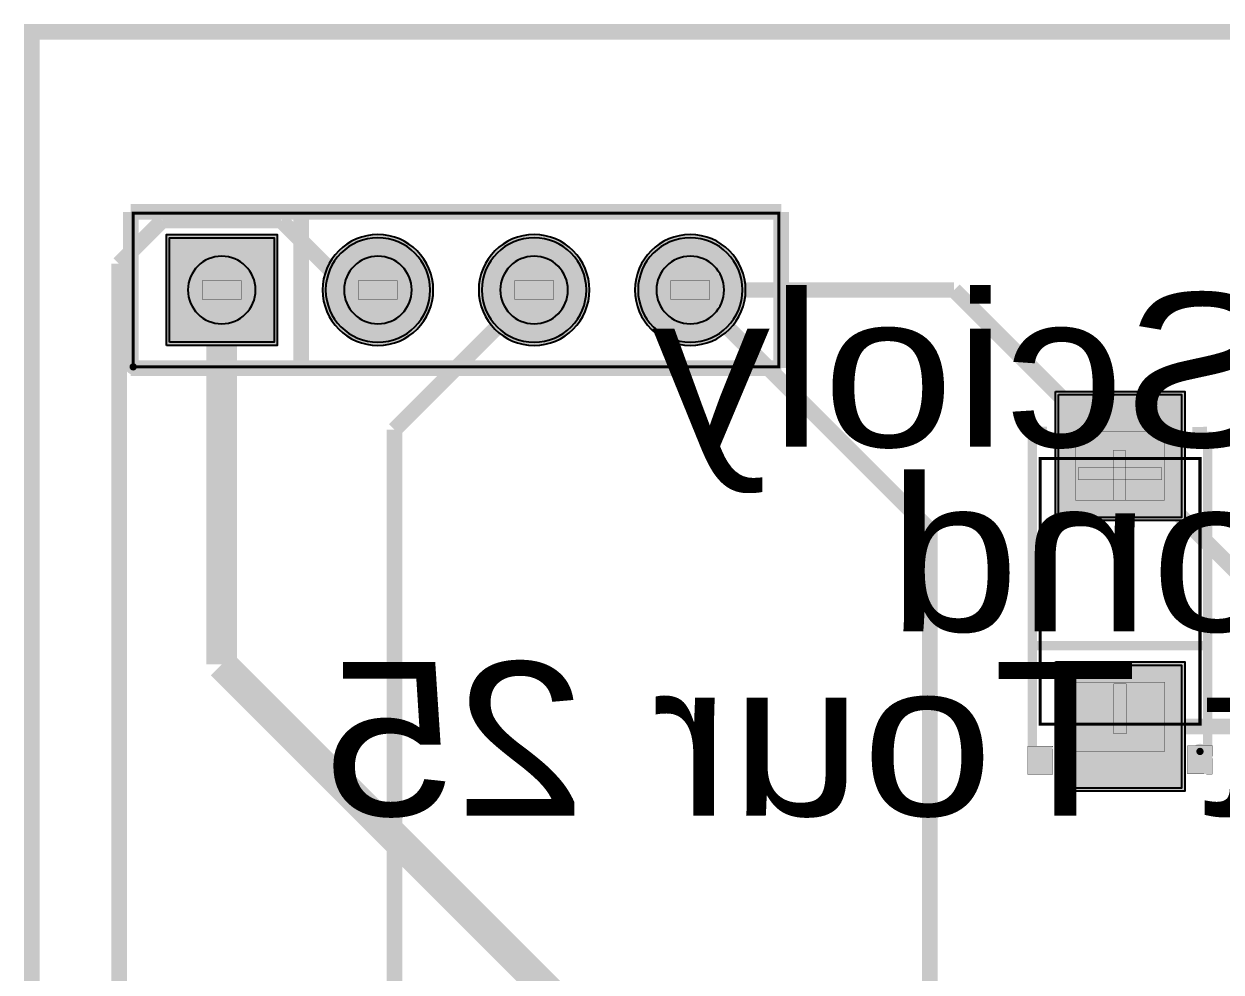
# Model space of a CAD drawing. Header units: millimetres. Extents: x 38.7 to 94.6, y -93.1 to -28.6.
# Drawn here: x 38.67 to 58.14, y -43.99 to -28.57 of the extents above; entities that cross this region are included whole.
import ezdxf
from ezdxf.enums import TextEntityAlignment as Align

# ---------------------------------------------------------------- set-up
doc = ezdxf.new("R2010")
doc.units = ezdxf.units.MM
doc.header["$MEASUREMENT"] = 0
for name, color, linetype, true_color in [('Board-Outline-Layer', 7, 'Continuous', 0xff00ff), ('Bottom-Layer', 7, 'Continuous', 0x0000ff), ('Bottom-Paste-Mask-Layer', 7, 'Continuous', 0x800000), ('Bottom-Silkscreen-Layer', 7, 'Continuous', 0x66cc33), ('Bottom-Solder-Mask-Layer', 7, 'Continuous', 0xaa00ff), ('Component-Marking-Layer', 7, 'Continuous', 0x66ffcc), ('Component-Shape-Layer', 7, 'Continuous', 0x00cccc), ('Document-Layer', 7, 'Continuous', 0xffffff), ('Hole-Layer', 7, 'Continuous', 0x222222), ('Multi-Layer', 7, 'Continuous', 0xc0c0c0), ('Pin-Soldering-Layer', 7, 'Continuous', 0xcc9999), ('Top-Layer', 7, 'Continuous', 0xff0000), ('Top-Paste-Mask-Layer', 7, 'Continuous', 0x808080), ('Top-Silkscreen-Layer', 7, 'Continuous', 0xffcc00), ('Top-Solder-Mask-Layer', 7, 'Continuous', 0x800080)]:
    doc.layers.add(name, color=color, linetype=linetype, true_color=true_color)
doc.styles.get("Standard").update_dxf_attribs({"font": 'arial.ttf'})

msp = doc.modelspace()

# ---------------------------------------------------------------- hatches: boundary and pattern name
at = {"layer": 'Bottom-Layer'}
for points in [[(41.04010922021844, -33.750083820167646), (41.04010922021844, -32.05008382016764), (42.74010922021844, -32.05008382016764), (42.74010922021844, -33.750083820167646)], [(43.5801143002286, -32.900083820167644, 1), (45.280114300228604, -32.900083820167644, 1)], [(46.12011938023876, -32.900083820167644, 1), (47.820119380238765, -32.900083820167644, 1)], [(48.66012446024892, -32.900083820167644, 1), (50.360124460248926, -32.900083820167644, 1)]]:
    msp.add_hatch(color=256, dxfattribs=at).paths.add_polyline_path(points)
at = {"layer": 'Bottom-Paste-Mask-Layer'}
for points in [[(41.04010922021844, -33.750083820167646), (41.04010922021844, -32.05008382016764), (42.74010922021844, -32.05008382016764), (42.74010922021844, -33.750083820167646)], [(43.5801143002286, -32.900083820167644, 1), (45.280114300228604, -32.900083820167644, 1)], [(46.12011938023876, -32.900083820167644, 1), (47.820119380238765, -32.900083820167644, 1)], [(48.66012446024892, -32.900083820167644, 1), (50.360124460248926, -32.900083820167644, 1)]]:
    msp.add_hatch(color=256, dxfattribs=at).paths.add_polyline_path(points)
at = {"layer": 'Bottom-Solder-Mask-Layer'}
for points in [[(40.989309118618245, -33.80088392176784), (40.989309118618245, -31.99928371856744), (42.790909321818646, -31.99928371856744), (42.790909321818646, -33.80088392176784)], [(43.5293141986284, -32.900083820167644, 1), (45.33091440182881, -32.900083820167644, 1)], [(46.06931927863856, -32.900083820167644, 1), (47.87091948183897, -32.900083820167644, 1)], [(48.60932435864872, -32.900083820167644, 1), (50.41092456184913, -32.900083820167644, 1)]]:
    msp.add_hatch(color=256, dxfattribs=at).paths.add_polyline_path(points)
at = {"layer": 'Component-Marking-Layer'}
for points in [[(40.39021082042164, -34.15002032004064, 1), (40.51014986029972, -34.15002032004064, 1)], [(40.39021082042164, -34.15002032004064, 1), (40.51014986029972, -34.15002032004064, 1)], [(57.74014884429769, -40.405124460248935, 1), (57.86008788417577, -40.405124460248935, 1)], [(57.74014884429769, -40.405124460248935, 1), (57.86008788417577, -40.405124460248935, 1)]]:
    msp.add_hatch(color=256, dxfattribs=at).paths.add_polyline_path(points)
at = {"layer": 'Document-Layer'}
for points in [[(56.590136144272286, -35.51010287020575), (56.38764693929388, -35.51010287020575), (56.38764693929388, -36.32011049022099), (56.590136144272286, -36.32011049022099)], [(56.590136144272286, -35.51010287020575), (56.38764693929388, -35.51010287020575), (56.38764693929388, -36.32011049022099), (56.590136144272286, -36.32011049022099)], [(57.17515011430023, -35.78635382270765), (55.82513741427483, -35.78635382270765), (55.82513741427483, -35.988843027686066), (57.17515011430023, -35.988843027686066)], [(57.17515011430023, -35.78635382270765), (55.82513741427483, -35.78635382270765), (55.82513741427483, -35.988843027686066), (57.17515011430023, -35.988843027686066)], [(56.60138836677673, -40.11759588519178), (56.398899161798326, -40.11759588519178), (56.398899161798326, -39.30758826517654), (56.60138836677673, -39.30758826517654)], [(56.60138836677673, -40.11759588519178), (56.398899161798326, -40.11759588519178), (56.398899161798326, -39.30758826517654), (56.60138836677673, -39.30758826517654)]]:
    msp.add_hatch(color=256, dxfattribs=at).paths.add_polyline_path(points)
at = {"layer": 'Hole-Layer'}
for points in [[(41.34009652019304, -32.900083820167644, 1), (42.44012192024384, -32.900083820167644, 1)], [(43.880101600203204, -32.900083820167644, 1), (44.980127000254, -32.900083820167644, 1)], [(46.420106680213365, -32.900083820167644, 1), (47.52013208026416, -32.900083820167644, 1)], [(48.960111760223526, -32.900083820167644, 1), (50.06013716027432, -32.900083820167644, 1)]]:
    msp.add_hatch(color=256, dxfattribs=at).paths.add_polyline_path(points)
at = {"layer": 'Multi-Layer'}
for points in [[(41.04010922021844, -33.750083820167646), (41.04010922021844, -32.05008382016764), (42.74010922021844, -32.05008382016764), (42.74010922021844, -33.750083820167646)], [(41.04010922021844, -33.750083820167646), (41.04010922021844, -32.05008382016764), (42.74010922021844, -32.05008382016764), (42.74010922021844, -33.750083820167646)], [(41.04010922021844, -33.750083820167646), (41.04010922021844, -32.05008382016764), (42.74010922021844, -32.05008382016764), (42.74010922021844, -33.750083820167646)], [(43.5801143002286, -32.900083820167644, 1), (45.280114300228604, -32.900083820167644, 1)], [(43.5801143002286, -32.900083820167644, 1), (45.280114300228604, -32.900083820167644, 1)], [(43.5801143002286, -32.900083820167644, 1), (45.280114300228604, -32.900083820167644, 1)], [(46.12011938023876, -32.900083820167644, 1), (47.820119380238765, -32.900083820167644, 1)], [(46.12011938023876, -32.900083820167644, 1), (47.820119380238765, -32.900083820167644, 1)], [(46.12011938023876, -32.900083820167644, 1), (47.820119380238765, -32.900083820167644, 1)], [(48.66012446024892, -32.900083820167644, 1), (50.360124460248926, -32.900083820167644, 1)], [(48.66012446024892, -32.900083820167644, 1), (50.360124460248926, -32.900083820167644, 1)], [(48.66012446024892, -32.900083820167644, 1), (50.360124460248926, -32.900083820167644, 1)]]:
    msp.add_hatch(color=256, dxfattribs=at).paths.add_polyline_path(points)
at = {"layer": 'Pin-Soldering-Layer'}
for points in [[(41.57011938023876, -32.750071120142245), (42.210099060198125, -32.750071120142245), (42.210099060198125, -33.05009652019304), (41.57011938023876, -33.05009652019304)], [(41.57011938023876, -32.750071120142245), (42.210099060198125, -32.750071120142245), (42.210099060198125, -33.05009652019304), (41.57011938023876, -33.05009652019304)], [(44.11012446024892, -32.750071120142245), (44.750104140208286, -32.750071120142245), (44.750104140208286, -33.05009652019304), (44.11012446024892, -33.05009652019304)], [(44.11012446024892, -32.750071120142245), (44.750104140208286, -32.750071120142245), (44.750104140208286, -33.05009652019304), (44.11012446024892, -33.05009652019304)], [(46.65012954025908, -32.750071120142245), (47.29010922021845, -32.750071120142245), (47.29010922021845, -33.05009652019304), (46.65012954025908, -33.05009652019304)], [(46.65012954025908, -32.750071120142245), (47.29010922021845, -32.750071120142245), (47.29010922021845, -33.05009652019304), (46.65012954025908, -33.05009652019304)], [(49.19013462026924, -32.750071120142245), (49.83011430022861, -32.750071120142245), (49.83011430022861, -33.05009652019304), (49.19013462026924, -33.05009652019304)], [(49.19013462026924, -32.750071120142245), (49.83011430022861, -32.750071120142245), (49.83011430022861, -33.05009652019304), (49.19013462026924, -33.05009652019304)], [(55.775251714503426, -35.19496443992889), (57.225239014478035, -35.19496443992889), (57.225239014478035, -36.31998348996699), (55.775251714503426, -36.31998348996699)], [(55.775251714503426, -35.19496443992889), (57.225239014478035, -35.19496443992889), (57.225239014478035, -36.31998348996699), (55.775251714503426, -36.31998348996699)], [(55.77504851409703, -39.28020701041403), (57.22503581407163, -39.28020701041403), (57.22503581407163, -40.40522606045214), (55.77504851409703, -40.40522606045214)], [(55.77504851409703, -39.28020701041403), (57.22503581407163, -39.28020701041403), (57.22503581407163, -40.40522606045214), (55.77504851409703, -40.40522606045214)]]:
    msp.add_hatch(color=256, dxfattribs=at).paths.add_polyline_path(points)
at = {"layer": 'Top-Layer'}
for points in [[(41.04010922021844, -33.750083820167646), (41.04010922021844, -32.05008382016764), (42.74010922021844, -32.05008382016764), (42.74010922021844, -33.750083820167646)], [(43.5801143002286, -32.900083820167644, 1), (45.280114300228604, -32.900083820167644, 1)], [(46.12011938023876, -32.900083820167644, 1), (47.820119380238765, -32.900083820167644, 1)], [(48.66012446024892, -32.900083820167644, 1), (50.360124460248926, -32.900083820167644, 1)], [(55.50014376428752, -34.60019685039371), (57.50014376428753, -34.60019685039371), (57.50014376428753, -36.600196850393715), (55.50014376428752, -36.600196850393715)], [(55.50014376428752, -38.99999364998731), (57.50014376428753, -38.99999364998731), (57.50014376428753, -40.99999364998732), (55.50014376428752, -40.99999364998732)]]:
    msp.add_hatch(color=256, dxfattribs=at).paths.add_polyline_path(points)
at = {"layer": 'Top-Paste-Mask-Layer'}
for points in [[(41.04010922021844, -33.750083820167646), (41.04010922021844, -32.05008382016764), (42.74010922021844, -32.05008382016764), (42.74010922021844, -33.750083820167646)], [(43.5801143002286, -32.900083820167644, 1), (45.280114300228604, -32.900083820167644, 1)], [(46.12011938023876, -32.900083820167644, 1), (47.820119380238765, -32.900083820167644, 1)], [(48.66012446024892, -32.900083820167644, 1), (50.360124460248926, -32.900083820167644, 1)], [(55.50014376428752, -34.60019685039371), (57.50014376428753, -34.60019685039371), (57.50014376428753, -36.600196850393715), (55.50014376428752, -36.600196850393715)], [(55.50014376428752, -38.99999364998731), (57.50014376428753, -38.99999364998731), (57.50014376428753, -40.99999364998732), (55.50014376428752, -40.99999364998732)]]:
    msp.add_hatch(color=256, dxfattribs=at).paths.add_polyline_path(points)
at = {"layer": 'Top-Silkscreen-Layer'}
for points in [[(54.997730759461525, -40.32011049022099), (55.40433477266955, -40.3214312928626), (55.39981356362713, -40.78096901193804), (54.997730759461525, -40.77731140462282)], [(54.997730759461525, -40.32011049022099), (55.40433477266955, -40.3214312928626), (55.39981356362713, -40.78096901193804), (54.997730759461525, -40.77731140462282)], [(57.596105156210314, -40.31188087376176), (58.002709169418345, -40.31320167640337), (57.99818796037592, -40.77273939547881), (57.596105156210314, -40.76908178816358)], [(57.596105156210314, -40.31188087376176), (58.002709169418345, -40.31320167640337), (57.99818796037592, -40.77273939547881), (57.596105156210314, -40.76908178816358)]]:
    msp.add_hatch(color=256, dxfattribs=at).paths.add_polyline_path(points)
at = {"layer": 'Top-Solder-Mask-Layer'}
for points in [[(40.989309118618245, -33.80088392176784), (40.989309118618245, -31.99928371856744), (42.790909321818646, -31.99928371856744), (42.790909321818646, -33.80088392176784)], [(43.5293141986284, -32.900083820167644, 1), (45.33091440182881, -32.900083820167644, 1)], [(46.06931927863856, -32.900083820167644, 1), (47.87091948183897, -32.900083820167644, 1)], [(48.60932435864872, -32.900083820167644, 1), (50.41092456184913, -32.900083820167644, 1)], [(55.44934366268732, -34.549396748793505), (57.550943865887724, -34.549396748793505), (57.550943865887724, -36.65099695199392), (55.44934366268732, -36.65099695199392)], [(55.44934366268732, -38.94919354838711), (57.550943865887724, -38.94919354838711), (57.550943865887724, -41.05079375158751), (55.44934366268732, -41.05079375158751)]]:
    msp.add_hatch(color=256, dxfattribs=at).paths.add_polyline_path(points)

# ---------------------------------------------------------------- linework, layer by layer
at = {"layer": 'Board-Outline-Layer', "const_width": 0.25400050800101603}
msp.add_lwpolyline([(38.800098552197106, -93.00018567437138), (38.800098552197106, -28.7000728981458), (94.50019151638304, -28.7000728981458), (94.50019151638304, -93.00018567437138)], close=True, dxfattribs=at)
at = {"layer": 'Bottom-Layer'}
msp.add_lwpolyline([(41.04010922021844, -33.750083820167646), (41.04010922021844, -32.05008382016764), (42.74010922021844, -32.05008382016764), (42.74010922021844, -33.750083820167646)], close=True, dxfattribs=at)
for points in [[(43.5801143002286, -32.900083820167644, 1), (45.280114300228604, -32.900083820167644, 1)], [(46.12011938023876, -32.900083820167644, 1), (47.820119380238765, -32.900083820167644, 1)], [(48.66012446024892, -32.900083820167644, 1), (50.360124460248926, -32.900083820167644, 1)]]:
    msp.add_lwpolyline(points, format="xyb", close=True, dxfattribs=at)
at = {"layer": 'Bottom-Layer', "const_width": 0.25400050800101603}
for points in [[(44.70011353822708, -35.17008966217933), (46.97011938023876, -32.900083820167644)], [(44.70011353822708, -53.49949721078846), (44.70011353822708, -35.17008966217933)]]:
    msp.add_lwpolyline(points, dxfattribs=at)
at = {"layer": 'Bottom-Paste-Mask-Layer'}
msp.add_lwpolyline([(41.04010922021844, -33.750083820167646), (41.04010922021844, -32.05008382016764), (42.74010922021844, -32.05008382016764), (42.74010922021844, -33.750083820167646)], close=True, dxfattribs=at)
for points in [[(43.5801143002286, -32.900083820167644, 1), (45.280114300228604, -32.900083820167644, 1)], [(46.12011938023876, -32.900083820167644, 1), (47.820119380238765, -32.900083820167644, 1)], [(48.66012446024892, -32.900083820167644, 1), (50.360124460248926, -32.900083820167644, 1)]]:
    msp.add_lwpolyline(points, format="xyb", close=True, dxfattribs=at)
at = {"layer": 'Bottom-Solder-Mask-Layer'}
msp.add_lwpolyline([(40.989309118618245, -33.80088392176784), (40.989309118618245, -31.99928371856744), (42.790909321818646, -31.99928371856744), (42.790909321818646, -33.80088392176784)], close=True, dxfattribs=at)
for points in [[(43.529314198628406, -32.90008381920964, 1), (45.33091440182881, -32.9000838215583), (45.33091440182881, -32.90008382112564, 1), (43.529314198628406, -32.900083818776984)], [(46.06931927863857, -32.90008381920964, 1), (47.87091948183897, -32.9000838215583), (47.87091948183897, -32.90008382112564, 1), (46.06931927863857, -32.900083818776984)], [(48.60932435864872, -32.90008381920964, 1), (50.41092456184913, -32.9000838215583), (50.41092456184913, -32.90008382112564, 1), (48.60932435864872, -32.900083818776984)]]:
    msp.add_lwpolyline(points, format="xyb", dxfattribs=at)
at = {"layer": 'Component-Marking-Layer', "const_width": 0.1290325161295484}
for points in [[(40.39021082042164, -34.15002032002802, 1), (40.51014986029972, -34.15002032004198), (40.51014986029972, -34.15002032005326, 1), (40.39021082042164, -34.150020320039296)], [(40.39021082042164, -34.15002032002802, 1), (40.51014986029972, -34.15002032004198), (40.51014986029972, -34.15002032005326, 1), (40.39021082042164, -34.150020320039296)], [(57.74014884429769, -40.405124460236316, 1), (57.86008788417577, -40.40512446025028), (57.86008788417577, -40.405124460261554, 1), (57.74014884429769, -40.40512446024759)], [(57.74014884429769, -40.405124460236316, 1), (57.86008788417577, -40.40512446025028), (57.86008788417577, -40.405124460261554, 1), (57.74014884429769, -40.40512446024759)]]:
    msp.add_lwpolyline(points, format="xyb", dxfattribs=at)
at = {"layer": 'Component-Shape-Layer', "const_width": 0.05080010160020321}
for points in [[(40.45010414020829, -31.65007112014224), (50.950129540259084, -31.65007112014224), (50.950129540259084, -34.150096520193046), (40.45010414020829, -34.150096520193046)], [(40.45010414020829, -31.65007112014224), (50.950129540259084, -31.65007112014224), (50.950129540259084, -34.150096520193046), (40.45010414020829, -34.150096520193046)], [(57.80014376428753, -39.96009017018035), (55.20014376428753, -39.96009017018035), (55.20014376428753, -35.64007493014987), (57.80014376428753, -35.64007493014987)], [(57.80014376428753, -39.96009017018035), (55.20014376428753, -39.96009017018035), (55.20014376428753, -35.64007493014987), (57.80014376428753, -35.64007493014987)]]:
    msp.add_lwpolyline(points, close=True, dxfattribs=at)
at = {"layer": 'Document-Layer', "const_width": 0.005080010160020321}
for points in [[(56.590136144272286, -35.51010287020575), (56.38764693929388, -35.51010287020575), (56.38764693929388, -36.32011049022099), (56.590136144272286, -36.32011049022099)], [(56.590136144272286, -35.51010287020575), (56.38764693929388, -35.51010287020575), (56.38764693929388, -36.32011049022099), (56.590136144272286, -36.32011049022099)], [(57.17515011430023, -35.78635382270765), (55.82513741427483, -35.78635382270765), (55.82513741427483, -35.988843027686066), (57.17515011430023, -35.988843027686066)], [(57.17515011430023, -35.78635382270765), (55.82513741427483, -35.78635382270765), (55.82513741427483, -35.988843027686066), (57.17515011430023, -35.988843027686066)], [(56.60138836677673, -40.11759588519178), (56.398899161798326, -40.11759588519178), (56.398899161798326, -39.30758826517654), (56.60138836677673, -39.30758826517654)], [(56.60138836677673, -40.11759588519178), (56.398899161798326, -40.11759588519178), (56.398899161798326, -39.30758826517654), (56.60138836677673, -39.30758826517654)]]:
    msp.add_lwpolyline(points, close=True, dxfattribs=at)
at = {"layer": 'Hole-Layer'}
for points in [[(41.34009652019304, -32.900083820167644, 1), (42.44012192024385, -32.900083820167644, 1)], [(43.880101600203204, -32.900083820167644, 1), (44.98012700025401, -32.900083820167644, 1)], [(46.420106680213365, -32.900083820167644, 1), (47.52013208026417, -32.900083820167644, 1)], [(48.960111760223526, -32.900083820167644, 1), (50.06013716027433, -32.900083820167644, 1)]]:
    msp.add_lwpolyline(points, format="xyb", close=True, dxfattribs=at)
at = {"layer": 'Multi-Layer'}
msp.add_lwpolyline([(41.04010922021844, -33.750083820167646), (41.04010922021844, -32.05008382016764), (42.74010922021844, -32.05008382016764), (42.74010922021844, -33.750083820167646)], close=True, dxfattribs=at)
msp.add_lwpolyline([(41.04010922021844, -33.750083820167646), (41.04010922021844, -32.05008382016764), (42.74010922021844, -32.05008382016764), (42.74010922021844, -33.750083820167646)], close=True, dxfattribs=at)
msp.add_lwpolyline([(41.04010922021844, -33.750083820167646), (41.04010922021844, -32.05008382016764), (42.74010922021844, -32.05008382016764), (42.74010922021844, -33.750083820167646)], close=True, dxfattribs=at)
for points in [[(43.5801143002286, -32.900083820167644, 1), (45.280114300228604, -32.900083820167644, 1)], [(43.5801143002286, -32.900083820167644, 1), (45.280114300228604, -32.900083820167644, 1)], [(43.5801143002286, -32.900083820167644, 1), (45.280114300228604, -32.900083820167644, 1)], [(46.12011938023876, -32.900083820167644, 1), (47.820119380238765, -32.900083820167644, 1)], [(46.12011938023876, -32.900083820167644, 1), (47.820119380238765, -32.900083820167644, 1)], [(46.12011938023876, -32.900083820167644, 1), (47.820119380238765, -32.900083820167644, 1)], [(48.66012446024892, -32.900083820167644, 1), (50.360124460248926, -32.900083820167644, 1)], [(48.66012446024892, -32.900083820167644, 1), (50.360124460248926, -32.900083820167644, 1)], [(48.66012446024892, -32.900083820167644, 1), (50.360124460248926, -32.900083820167644, 1)]]:
    msp.add_lwpolyline(points, format="xyb", close=True, dxfattribs=at)
at = {"layer": 'Pin-Soldering-Layer', "const_width": 0.005080010160020321}
for points in [[(41.57011938023876, -32.750071120142245), (42.210099060198125, -32.750071120142245), (42.210099060198125, -33.05009652019304), (41.57011938023876, -33.05009652019304)], [(41.57011938023876, -32.750071120142245), (42.210099060198125, -32.750071120142245), (42.210099060198125, -33.05009652019304), (41.57011938023876, -33.05009652019304)], [(44.11012446024892, -32.750071120142245), (44.750104140208286, -32.750071120142245), (44.750104140208286, -33.05009652019304), (44.11012446024892, -33.05009652019304)], [(44.11012446024892, -32.750071120142245), (44.750104140208286, -32.750071120142245), (44.750104140208286, -33.05009652019304), (44.11012446024892, -33.05009652019304)], [(46.65012954025908, -32.750071120142245), (47.29010922021845, -32.750071120142245), (47.29010922021845, -33.05009652019304), (46.65012954025908, -33.05009652019304)], [(46.65012954025908, -32.750071120142245), (47.29010922021845, -32.750071120142245), (47.29010922021845, -33.05009652019304), (46.65012954025908, -33.05009652019304)], [(49.19013462026924, -32.750071120142245), (49.83011430022861, -32.750071120142245), (49.83011430022861, -33.05009652019304), (49.19013462026924, -33.05009652019304)], [(49.19013462026924, -32.750071120142245), (49.83011430022861, -32.750071120142245), (49.83011430022861, -33.05009652019304), (49.19013462026924, -33.05009652019304)], [(55.775251714503426, -35.19496443992889), (57.225239014478035, -35.19496443992889), (57.225239014478035, -36.31998348996699), (55.775251714503426, -36.31998348996699)], [(55.775251714503426, -35.19496443992889), (57.225239014478035, -35.19496443992889), (57.225239014478035, -36.31998348996699), (55.775251714503426, -36.31998348996699)], [(55.77504851409703, -39.28020701041403), (57.22503581407163, -39.28020701041403), (57.22503581407163, -40.40522606045214), (55.77504851409703, -40.40522606045214)], [(55.77504851409703, -39.28020701041403), (57.22503581407163, -39.28020701041403), (57.22503581407163, -40.40522606045214), (55.77504851409703, -40.40522606045214)]]:
    msp.add_lwpolyline(points, close=True, dxfattribs=at)
at = {"layer": 'Top-Layer'}
for points, const_width in [([(40.92454289984316, -31.771082042164085), (40.22119710439421, -32.474427837613035)], 0.25400050800101603), ([(42.85567554059373, -31.771082042164085), (40.92454289984316, -31.771082042164085)], 0.25400050800101603), ([(43.984677318597285, -32.900083820167644), (42.85567554059373, -31.771082042164085)], 0.25400050800101603), ([(40.22119710439421, -32.474427837613035), (40.22119710439421, -46.37902286004572)], 0.25400050800101603), ([(41.89010922021844, -38.99012547625095), (41.89010922021844, -32.900083820167644)], 0.5000010000020001), ([(44.4301143002286, -32.900083820167644), (43.984677318597285, -32.900083820167644)], 0.25400050800101603), ([(53.40755651511302, -36.797515875031735), (49.510124460248925, -32.900083820167644)], 0.25400050800101603), ([(49.510124460248925, -32.900083820167644), (53.80003073406146, -32.900083820167644)], 0.25400050800101603), ([(53.80003073406146, -32.900083820167644), (56.50014376428753, -35.60019685039371)], 0.25400050800101603), ([(56.50014376428753, -35.60019685039371), (56.50767081534161, -35.60019685039371)], 0.25400050800101603), ([(56.50767081534161, -35.60019685039371), (61.300155702311386, -40.39268173736348)], 0.25400050800101603), ([(53.40755651511302, -49.00012446024893), (53.40755651511302, -36.797515875031735)], 0.25400050800101603), ([(49.34812548425097, -46.44814174028348), (41.89010922021844, -38.99012547625095)], 0.5000010000020001), ([(56.50014376428753, -39.99999364998731), (59.60004343408687, -39.99999364998731)], 0.25400050800101603)]:
    msp.add_lwpolyline(points, dxfattribs=dict(at, const_width=const_width))
for points in [[(41.04010922021844, -33.750083820167646), (41.04010922021844, -32.05008382016764), (42.74010922021844, -32.05008382016764), (42.74010922021844, -33.750083820167646)], [(55.50014376428752, -34.60019685039371), (57.50014376428753, -34.60019685039371), (57.50014376428753, -36.600196850393715), (55.50014376428752, -36.600196850393715)], [(55.50014376428752, -38.99999364998731), (57.50014376428753, -38.99999364998731), (57.50014376428753, -40.99999364998732), (55.50014376428752, -40.99999364998732)]]:
    msp.add_lwpolyline(points, close=True, dxfattribs=at)
for points in [[(43.5801143002286, -32.900083820167644, 1), (45.280114300228604, -32.900083820167644, 1)], [(46.12011938023876, -32.900083820167644, 1), (47.820119380238765, -32.900083820167644, 1)], [(48.66012446024892, -32.900083820167644, 1), (50.360124460248926, -32.900083820167644, 1)]]:
    msp.add_lwpolyline(points, format="xyb", close=True, dxfattribs=at)
at = {"layer": 'Top-Paste-Mask-Layer'}
for points in [[(41.04010922021844, -33.750083820167646), (41.04010922021844, -32.05008382016764), (42.74010922021844, -32.05008382016764), (42.74010922021844, -33.750083820167646)], [(55.50014376428752, -34.60019685039371), (57.50014376428753, -34.60019685039371), (57.50014376428753, -36.600196850393715), (55.50014376428752, -36.600196850393715)], [(55.50014376428752, -38.99999364998731), (57.50014376428753, -38.99999364998731), (57.50014376428753, -40.99999364998732), (55.50014376428752, -40.99999364998732)]]:
    msp.add_lwpolyline(points, close=True, dxfattribs=at)
for points in [[(43.5801143002286, -32.900083820167644, 1), (45.280114300228604, -32.900083820167644, 1)], [(46.12011938023876, -32.900083820167644, 1), (47.820119380238765, -32.900083820167644, 1)], [(48.66012446024892, -32.900083820167644, 1), (50.360124460248926, -32.900083820167644, 1)]]:
    msp.add_lwpolyline(points, format="xyb", close=True, dxfattribs=at)
at = {"layer": 'Top-Silkscreen-Layer'}
for points, const_width in [([(40.41009906019813, -31.63008128016256), (50.990134620269245, -31.63008128016256)], 0.25400050800101603), ([(40.41009906019813, -31.63008128016256), (40.41009906019813, -34.170086360172725)], 0.25400050800101603), ([(40.41009906019813, -31.63008128016256), (50.990134620269245, -31.63008128016256)], 0.25400050800101603), ([(40.41009906019813, -31.63008128016256), (40.41009906019813, -34.170086360172725)], 0.25400050800101603), ([(43.18363220726442, -31.63008128016256), (43.18363220726442, -34.170086360172725)], 0.25400050800101603), ([(43.18363220726442, -31.63008128016256), (43.18363220726442, -34.170086360172725)], 0.25400050800101603), ([(50.990134620269245, -31.63008128016256), (50.990134620269245, -34.170086360172725)], 0.25400050800101603), ([(50.990134620269245, -31.63008128016256), (50.990134620269245, -34.170086360172725)], 0.25400050800101603), ([(40.41009906019813, -34.170086360172725), (50.990134620269245, -34.170086360172725)], 0.25400050800101603), ([(40.41009906019813, -34.170086360172725), (50.990134620269245, -34.170086360172725)], 0.25400050800101603), ([(55.07393091186182, -35.203905257810526), (55.31314859029718, -35.1972250444501)], 0.15240030480060962), ([(55.07393091186182, -35.203905257810526), (55.31314859029718, -35.1972250444501)], 0.15240030480060962), ([(55.07393091186182, -40.3962852425705), (55.07393091186182, -35.203905257810526)], 0.15240030480060962), ([(55.07393091186182, -40.3962852425705), (55.07393091186182, -35.203905257810526)], 0.15240030480060962), ([(57.67575971551943, -35.206800863601735), (57.91497739395479, -35.20012065024131)], 0.15240030480060962), ([(57.67575971551943, -35.206800863601735), (57.91497739395479, -35.20012065024131)], 0.15240030480060962), ([(57.926356616713235, -40.3962852425705), (57.926356616713235, -35.203905257810526)], 0.15240030480060962), ([(57.926356616713235, -40.3962852425705), (57.926356616713235, -35.203905257810526)], 0.15240030480060962), ([(55.07393091186182, -38.68401701803404), (57.926356616713235, -38.68401701803404)], 0.15240030480060962), ([(55.07393091186182, -38.68401701803404), (57.926356616713235, -38.68401701803404)], 0.15240030480060962)]:
    msp.add_lwpolyline(points, dxfattribs=dict(at, const_width=const_width))
at = {"layer": 'Top-Silkscreen-Layer', "const_width": 0.005080010160020321}
for points in [[(54.997730759461525, -40.32011049022099), (55.40433477266955, -40.3214312928626), (55.39981356362713, -40.78096901193804), (54.997730759461525, -40.77731140462282)], [(54.997730759461525, -40.32011049022099), (55.40433477266955, -40.3214312928626), (55.39981356362713, -40.78096901193804), (54.997730759461525, -40.77731140462282)], [(57.596105156210314, -40.31188087376176), (58.002709169418345, -40.31320167640337), (57.99818796037592, -40.77273939547881), (57.596105156210314, -40.76908178816358)], [(57.596105156210314, -40.31188087376176), (58.002709169418345, -40.31320167640337), (57.99818796037592, -40.77273939547881), (57.596105156210314, -40.76908178816358)]]:
    msp.add_lwpolyline(points, close=True, dxfattribs=at)
at = {"layer": 'Top-Solder-Mask-Layer'}
for points in [[(40.989309118618245, -33.80088392176784), (40.989309118618245, -31.99928371856744), (42.790909321818646, -31.99928371856744), (42.790909321818646, -33.80088392176784)], [(55.44934366268732, -34.549396748793505), (57.550943865887724, -34.549396748793505), (57.550943865887724, -36.65099695199392), (55.44934366268732, -36.65099695199392)], [(55.44934366268732, -38.94919354838711), (57.550943865887724, -38.94919354838711), (57.550943865887724, -41.05079375158751), (55.44934366268732, -41.05079375158751)]]:
    msp.add_lwpolyline(points, close=True, dxfattribs=at)
for points in [[(43.529314198628406, -32.90008381920964, 1), (45.33091440182881, -32.9000838215583), (45.33091440182881, -32.90008382112564, 1), (43.529314198628406, -32.900083818776984)], [(46.06931927863857, -32.90008381920964, 1), (47.87091948183897, -32.9000838215583), (47.87091948183897, -32.90008382112564, 1), (46.06931927863857, -32.900083818776984)], [(48.60932435864872, -32.90008381920964, 1), (50.41092456184913, -32.9000838215583), (50.41092456184913, -32.90008382112564, 1), (48.60932435864872, -32.900083818776984)]]:
    msp.add_lwpolyline(points, format="xyb", dxfattribs=at)

# ---------------------------------------------------------------- texts
at = {"layer": 'Bottom-Silkscreen-Layer', "text_generation_flag": 2, "width": 1.1}
for s, p in [('EHS Scioly', (68.10017272034544, -36.20009652019304)), ('Diamond', (68.10017272034544, -39.2001016002032)), ('Robot Tour 25', (68.10017272034544, -42.200106680213366))]:
    msp.add_text(s, height=2.500004233341801, dxfattribs=at).set_placement(p, align=Align.BOTTOM_LEFT)

doc.saveas('drawing.dxf')
